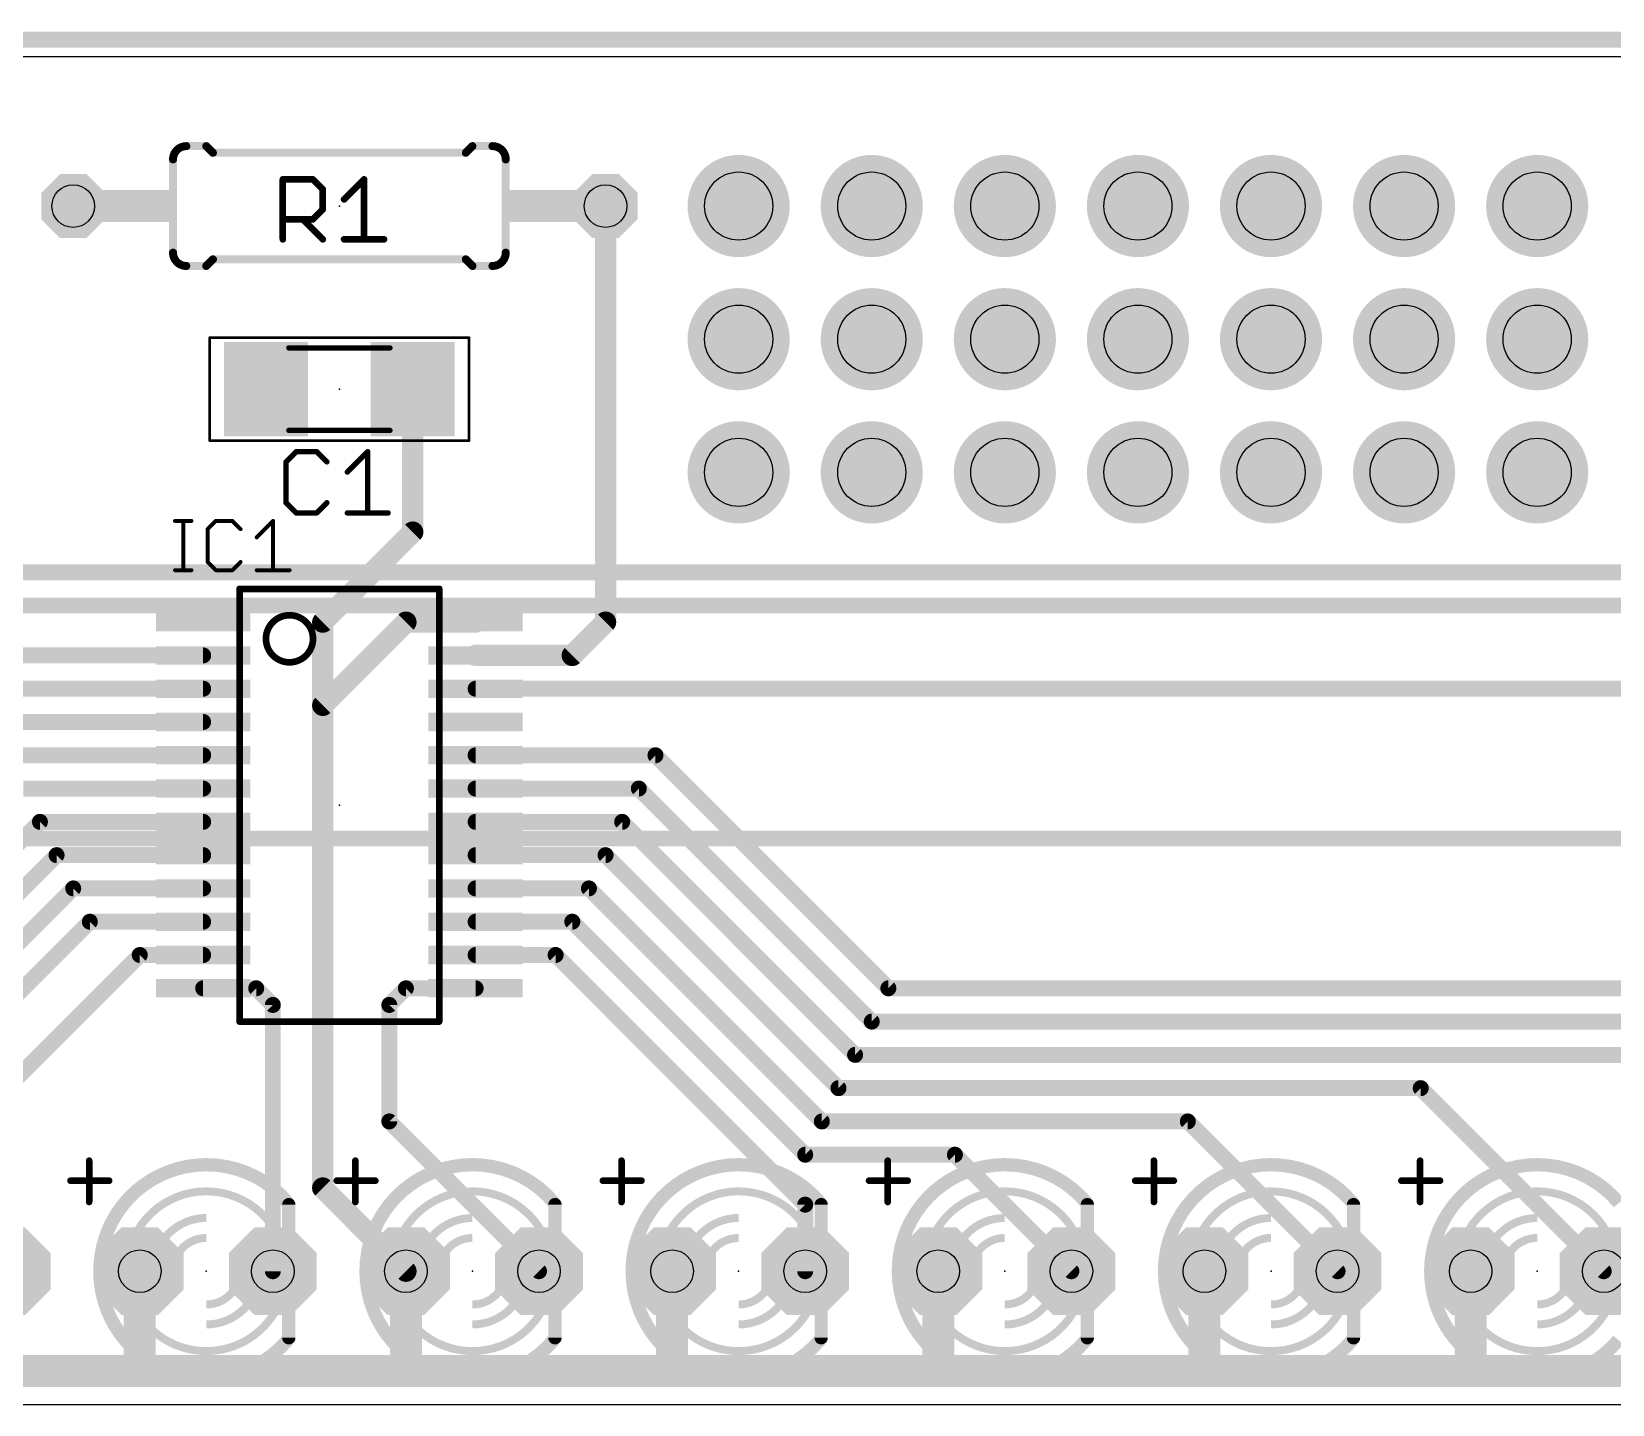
# Model space of a CAD drawing. Extents: x -0.5 to 82.1, y 0 to 26.2.
# Drawn here: x 34.77 to 64.94, y 0 to 26.19 of the extents above; entities that cross this region are included whole.
import ezdxf

# ---------------------------------------------------------------- set-up
doc = ezdxf.new("R2010")
doc.units = 0
for name, color, linetype in [('1', 22, 'CONTINUOUS'), ('16', 175, 'CONTINUOUS'), ('17', 82, 'CONTINUOUS'), ('18', 82, 'CONTINUOUS'), ('20', 7, 'CONTINUOUS'), ('21', 253, 'CONTINUOUS'), ('23', 7, 'CONTINUOUS'), ('25', 253, 'CONTINUOUS'), ('39', 22, 'CONTINUOUS'), ('44', 253, 'CONTINUOUS'), ('51', 253, 'CONTINUOUS')]:
    doc.layers.add(name, color=color, linetype=linetype)

# ---------------------------------------------------------------- blocks, each defined once
blk = doc.blocks.new('RECT')
blk.add_solid([(-0.5, -0.5), (0.5, -0.5), (-0.5, 0.5), (0.5, 0.5)])
blk = doc.blocks.new('OCTAGONP')
at = {"const_width": 0.5}
blk.add_lwpolyline([(-0.25, -0.1036), (-0.25, 0.1036), (-0.1036, 0.25), (0.1036, 0.25), (0.25, 0.1036), (0.25, -0.1036), (0.1036, -0.25), (-0.1036, -0.25), (-0.25, -0.1036), (-0.25, 0.1036)], dxfattribs=at)
blk = doc.blocks.new('ROUNDV')
at = {"const_width": 0.5}
blk.add_lwpolyline([(0, -0.25, 1), (0, 0.25, 1), (0, -0.25)], format="xyb", dxfattribs=at)

msp = doc.modelspace()

# ---------------------------------------------------------------- linework, layer by layer
at = {"layer": '1'}
for points, const_width in [([(-0.3175, 26.035), (81.915, 26.035)], 0.3048), ([(45.72, 14.9225), (45.72, 22.86)], 0.4064), ([(42.04, 19.3675), (42.04, 16.64)], 0.4064), ([(42.04, 16.64), (40.3225, 14.9225)], 0.4064), ([(41.91, 14.9225), (40.3225, 13.335)], 0.4064), ([(40.3225, 14.9225), (40.3225, 13.335)], 0.4064), ([(43.24, 14.9225), (41.91, 14.9225)], 0.4064), ([(45.085, 14.2875), (45.72, 14.9225)], 0.4064), ([(43.24, 14.2875), (45.085, 14.2875)], 0.4064), ([(38.04, 14.2875), (7.9375, 14.2875)], 0.3048), ([(7.62, 13.6525), (38.04, 13.6525)], 0.3048), ([(43.24, 13.6525), (72.39, 13.6525)], 0.3048), ([(40.3225, 13.335), (40.3225, 4.1275)], 0.4064), ([(4.445, 13.0175), (38.04, 13.0175)], 0.3048), ([(34.29, 12.3825), (38.04, 12.3825)], 0.3048), ([(43.24, 12.3825), (46.6725, 12.3825)], 0.3048), ([(46.6725, 12.3825), (51.1175, 7.9375)], 0.3048), ([(34.6075, 11.7475), (38.04, 11.7475)], 0.3048), ([(46.355, 11.7475), (43.24, 11.7475)], 0.3048), ([(50.8, 7.3025), (46.355, 11.7475)], 0.3048), ([(29.845, 6.0325), (34.925, 11.1125)], 0.3048), ([(34.925, 11.1125), (38.04, 11.1125)], 0.3048), ([(43.24, 11.1125), (46.0375, 11.1125)], 0.3048), ([(46.0375, 11.1125), (50.4825, 6.6675)], 0.3048), ([(81.915, 10.795), (-0.3175, 10.795)], 0.3048), ([(30.1625, 5.3975), (35.2425, 10.4775)], 0.3048), ([(35.2425, 10.4775), (38.04, 10.4775)], 0.3048), ([(43.24, 10.4775), (45.72, 10.4775)], 0.3048), ([(45.72, 10.4775), (50.165, 6.0325)], 0.3048), ([(30.48, 4.7625), (35.56, 9.8425)], 0.3048), ([(35.56, 9.8425), (38.04, 9.8425)], 0.3048), ([(43.24, 9.8425), (45.4025, 9.8425)], 0.3048), ([(45.4025, 9.8425), (49.8475, 5.3975)], 0.3048), ([(29.21, 2.54), (35.8775, 9.2075)], 0.3048), ([(35.8775, 9.2075), (38.04, 9.2075)], 0.3048), ([(45.085, 9.2075), (43.24, 9.2075)], 0.3048), ([(49.53, 4.7625), (45.085, 9.2075)], 0.3048), ([(34.29, 6.0325), (36.83, 8.5725)], 0.3048), ([(36.83, 8.5725), (38.04, 8.5725)], 0.3048), ([(43.24, 8.5725), (44.7675, 8.5725)], 0.3048), ([(44.7675, 8.5725), (49.53, 3.81)], 0.3048), ([(38.04, 7.9375), (39.0525, 7.9375)], 0.3048), ([(39.0525, 7.9375), (39.37, 7.62)], 0.3048), ([(41.5925, 7.62), (41.91, 7.9375)], 0.3048), ([(41.91, 7.9375), (43.24, 7.9375)], 0.3048), ([(51.1175, 7.9375), (66.3575, 7.9375)], 0.3048), ([(39.37, 7.62), (39.37, 2.54)], 0.3048), ([(41.5925, 5.3975), (41.5925, 7.62)], 0.3048), ([(66.04, 7.3025), (50.8, 7.3025)], 0.3048), ([(50.4825, 6.6675), (65.7225, 6.6675)], 0.3048), ([(50.165, 6.0325), (61.2775, 6.0325)], 0.3048), ([(61.2775, 6.0325), (64.77, 2.54)], 0.3048), ([(44.45, 2.54), (41.5925, 5.3975)], 0.3048), ([(49.8475, 5.3975), (56.8325, 5.3975)], 0.3048), ([(56.8325, 5.3975), (59.69, 2.54)], 0.3048), ([(52.3875, 4.7625), (49.53, 4.7625)], 0.3048), ([(54.61, 2.54), (52.3875, 4.7625)], 0.3048), ([(40.3225, 4.1275), (41.91, 2.54)], 0.4064), ([(49.53, 3.81), (49.53, 2.54)], 0.3048)]:
    msp.add_lwpolyline(points, dxfattribs=dict(at, const_width=const_width))
for points, const_width in [([(45.8216, 22.86, 1), (45.6184, 22.86)], 0.2032), ([(42.1416, 19.3675, 1), (41.9384, 19.3675)], 0.2032), ([(41.9384, 16.64, 1), (42.1416, 16.64)], 0.2032), ([(42.1118, 16.5682, 1), (41.9682, 16.7118)], 0.2032), ([(40.4241, 14.9225, 1), (40.2209, 14.9225)], 0.2032), ([(40.2507, 14.9943, 1), (40.3943, 14.8507)], 0.2032), ([(41.91, 15.0241, 1), (41.91, 14.8209)], 0.2032), ([(41.9818, 14.8507, 1), (41.8382, 14.9943)], 0.2032), ([(43.24, 14.8209, 1), (43.24, 15.0241)], 0.2032), ([(45.7918, 14.8507, 1), (45.6482, 14.9943)], 0.2032), ([(45.6184, 14.9225, 1), (45.8216, 14.9225)], 0.2032), ([(43.24, 14.3891, 1), (43.24, 14.1859)], 0.2032), ([(45.085, 14.1859, 1), (45.085, 14.3891)], 0.2032), ([(38.04, 14.2113, 1), (38.04, 14.3637)], 0.1524), ([(45.0132, 14.3593, 1), (45.1568, 14.2157)], 0.2032), ([(38.04, 13.5763, 1), (38.04, 13.7287)], 0.1524), ([(43.24, 13.7287, 1), (43.24, 13.5763)], 0.1524), ([(40.4241, 13.335, 1), (40.2209, 13.335)], 0.2032), ([(40.2209, 13.335, 1), (40.4241, 13.335)], 0.2032), ([(40.2507, 13.4068, 1), (40.3943, 13.2632)], 0.2032), ([(38.04, 12.9413, 1), (38.04, 13.0937)], 0.1524), ([(38.04, 12.3063, 1), (38.04, 12.4587)], 0.1524), ([(43.24, 12.4587, 1), (43.24, 12.3063)], 0.1524), ([(46.7264, 12.4364, 1), (46.6186, 12.3286)], 0.1524), ([(46.6725, 12.3063, 1), (46.6725, 12.4587)], 0.1524), ([(38.04, 11.6713, 1), (38.04, 11.8237)], 0.1524), ([(43.24, 11.8237, 1), (43.24, 11.6713)], 0.1524), ([(46.4089, 11.8014, 1), (46.3011, 11.6936)], 0.1524), ([(46.355, 11.6713, 1), (46.355, 11.8237)], 0.1524), ([(34.925, 11.1887, 1), (34.925, 11.0363)], 0.1524), ([(34.9789, 11.0586, 1), (34.8711, 11.1664)], 0.1524), ([(38.04, 11.0363, 1), (38.04, 11.1887)], 0.1524), ([(43.24, 11.1887, 1), (43.24, 11.0363)], 0.1524), ([(46.0914, 11.1664, 1), (45.9836, 11.0586)], 0.1524), ([(46.0375, 11.0363, 1), (46.0375, 11.1887)], 0.1524), ([(35.2425, 10.5537, 1), (35.2425, 10.4013)], 0.1524), ([(35.2964, 10.4236, 1), (35.1886, 10.5314)], 0.1524), ([(38.04, 10.4013, 1), (38.04, 10.5537)], 0.1524), ([(43.24, 10.5537, 1), (43.24, 10.4013)], 0.1524), ([(45.7739, 10.5314, 1), (45.6661, 10.4236)], 0.1524), ([(45.72, 10.4013, 1), (45.72, 10.5537)], 0.1524), ([(35.56, 9.9187, 1), (35.56, 9.7663)], 0.1524), ([(35.6139, 9.7886, 1), (35.5061, 9.8964)], 0.1524), ([(38.04, 9.7663, 1), (38.04, 9.9187)], 0.1524), ([(43.24, 9.9187, 1), (43.24, 9.7663)], 0.1524), ([(45.4564, 9.8964, 1), (45.3486, 9.7886)], 0.1524), ([(45.4025, 9.7663, 1), (45.4025, 9.9187)], 0.1524), ([(35.8775, 9.2837, 1), (35.8775, 9.1313)], 0.1524), ([(35.9314, 9.1536, 1), (35.8236, 9.2614)], 0.1524), ([(38.04, 9.1313, 1), (38.04, 9.2837)], 0.1524), ([(43.24, 9.2837, 1), (43.24, 9.1313)], 0.1524), ([(45.1389, 9.2614, 1), (45.0311, 9.1536)], 0.1524), ([(45.085, 9.1313, 1), (45.085, 9.2837)], 0.1524), ([(36.83, 8.6487, 1), (36.83, 8.4963)], 0.1524), ([(36.8839, 8.5186, 1), (36.7761, 8.6264)], 0.1524), ([(38.04, 8.4963, 1), (38.04, 8.6487)], 0.1524), ([(43.24, 8.6487, 1), (43.24, 8.4963)], 0.1524), ([(44.8214, 8.6264, 1), (44.7136, 8.5186)], 0.1524), ([(44.7675, 8.4963, 1), (44.7675, 8.6487)], 0.1524), ([(38.04, 8.0137, 1), (38.04, 7.8613)], 0.1524), ([(39.1064, 7.9914, 1), (38.9986, 7.8836)], 0.1524), ([(39.0525, 7.8613, 1), (39.0525, 8.0137)], 0.1524), ([(41.91, 8.0137, 1), (41.91, 7.8613)], 0.1524), ([(41.9639, 7.8836, 1), (41.8561, 7.9914)], 0.1524), ([(43.24, 7.8613, 1), (43.24, 8.0137)], 0.1524), ([(51.1175, 8.0137, 1), (51.1175, 7.8613)], 0.1524), ([(51.0636, 7.8836, 1), (51.1714, 7.9914)], 0.1524), ([(39.4462, 7.62, 1), (39.2938, 7.62)], 0.1524), ([(39.3161, 7.5661, 1), (39.4239, 7.6739)], 0.1524), ([(41.6687, 7.62, 1), (41.5163, 7.62)], 0.1524), ([(41.5386, 7.6739, 1), (41.6464, 7.5661)], 0.1524), ([(50.8, 7.3787, 1), (50.8, 7.2263)], 0.1524), ([(50.7461, 7.2486, 1), (50.8539, 7.3564)], 0.1524), ([(50.4825, 6.7437, 1), (50.4825, 6.5913)], 0.1524), ([(50.4286, 6.6136, 1), (50.5364, 6.7214)], 0.1524), ([(50.165, 6.1087, 1), (50.165, 5.9563)], 0.1524), ([(50.1111, 5.9786, 1), (50.2189, 6.0864)], 0.1524), ([(61.3314, 6.0864, 1), (61.2236, 5.9786)], 0.1524), ([(61.2775, 5.9563, 1), (61.2775, 6.1087)], 0.1524), ([(41.6464, 5.4514, 1), (41.5386, 5.3436)], 0.1524), ([(41.5163, 5.3975, 1), (41.6687, 5.3975)], 0.1524), ([(49.8475, 5.4737, 1), (49.8475, 5.3213)], 0.1524), ([(49.7936, 5.3436, 1), (49.9014, 5.4514)], 0.1524), ([(56.8864, 5.4514, 1), (56.7786, 5.3436)], 0.1524), ([(56.8325, 5.3213, 1), (56.8325, 5.4737)], 0.1524), ([(49.53, 4.8387, 1), (49.53, 4.6863)], 0.1524), ([(49.4761, 4.7086, 1), (49.5839, 4.8164)], 0.1524), ([(52.4414, 4.8164, 1), (52.3336, 4.7086)], 0.1524), ([(52.3875, 4.6863, 1), (52.3875, 4.8387)], 0.1524), ([(40.2209, 4.1275, 1), (40.4241, 4.1275)], 0.2032), ([(40.3943, 4.1993, 1), (40.2507, 4.0557)], 0.2032), ([(49.6062, 3.81, 1), (49.4538, 3.81)], 0.1524), ([(49.4761, 3.7561, 1), (49.5839, 3.8639)], 0.1524), ([(39.2938, 2.54, 1), (39.4462, 2.54)], 0.1524), ([(41.8382, 2.4682, 1), (41.9818, 2.6118)], 0.2032), ([(44.3961, 2.4861, 1), (44.5039, 2.5939)], 0.1524), ([(49.4538, 2.54, 1), (49.6062, 2.54)], 0.1524), ([(54.5561, 2.4861, 1), (54.6639, 2.5939)], 0.1524), ([(59.6361, 2.4861, 1), (59.7439, 2.5939)], 0.1524), ([(64.7161, 2.4861, 1), (64.8239, 2.5939)], 0.1524)]:
    msp.add_lwpolyline(points, format="xyb", dxfattribs=dict(at, const_width=const_width))
at = {"layer": '16'}
for points, const_width in [([(78.74, 15.875), (2.54, 15.875)], 0.3048), ([(76.835, 15.24), (4.445, 15.24)], 0.3048), ([(36.83, 2.54), (36.83, 0.635)], 0.6096), ([(41.91, 2.54), (41.91, 0.635)], 0.6096), ([(46.99, 2.54), (46.99, 0.635)], 0.6096), ([(52.07, 2.54), (52.07, 0.635)], 0.6096), ([(57.15, 2.54), (57.15, 0.635)], 0.6096), ([(62.23, 2.54), (62.23, 0.635)], 0.6096), ([(31.75, 0.635), (36.83, 0.635)], 0.6096), ([(36.83, 0.635), (41.91, 0.635)], 0.6096), ([(41.91, 0.635), (46.99, 0.635)], 0.6096), ([(46.99, 0.635), (52.07, 0.635)], 0.6096), ([(52.07, 0.635), (57.15, 0.635)], 0.6096), ([(57.15, 0.635), (62.23, 0.635)], 0.6096), ([(62.23, 0.635), (67.31, 0.635)], 0.6096)]:
    msp.add_lwpolyline(points, dxfattribs=dict(at, const_width=const_width))
at = {"layer": '16', "const_width": 0.3048}
for points in [[(36.9824, 2.54, 1), (36.6776, 2.54)], [(42.0624, 2.54, 1), (41.7576, 2.54)], [(47.1424, 2.54, 1), (46.8376, 2.54)], [(52.2224, 2.54, 1), (51.9176, 2.54)], [(57.3024, 2.54, 1), (56.9976, 2.54)], [(62.3824, 2.54, 1), (62.0776, 2.54)], [(36.83, 0.7874, 1), (36.83, 0.4826)], [(36.83, 0.4826, 1), (36.83, 0.7874)], [(41.91, 0.7874, 1), (41.91, 0.4826)], [(41.91, 0.4826, 1), (41.91, 0.7874)], [(46.99, 0.7874, 1), (46.99, 0.4826)], [(46.99, 0.4826, 1), (46.99, 0.7874)], [(52.07, 0.7874, 1), (52.07, 0.4826)], [(52.07, 0.4826, 1), (52.07, 0.7874)], [(57.15, 0.7874, 1), (57.15, 0.4826)], [(57.15, 0.4826, 1), (57.15, 0.7874)], [(62.23, 0.7874, 1), (62.23, 0.4826)], [(62.23, 0.4826, 1), (62.23, 0.7874)], [(36.6776, 0.635, 1), (36.9824, 0.635)], [(41.7576, 0.635, 1), (42.0624, 0.635)], [(46.8376, 0.635, 1), (47.1424, 0.635)], [(51.9176, 0.635, 1), (52.2224, 0.635)], [(56.9976, 0.635, 1), (57.3024, 0.635)], [(62.0776, 0.635, 1), (62.3824, 0.635)]]:
    msp.add_lwpolyline(points, format="xyb", dxfattribs=at)
at = {"layer": '20'}
for p, q in [((81.26, 25.705), (0, 25.705)), ((0, 0), (81.26, 0))]:
    msp.add_line(p, q, dxfattribs=at)
at = {"layer": '21'}
for points, const_width in [([(37.719, 24.003, 0.4142), (37.465, 23.749)], 0.1524), ([(37.719, 24.0411, 1), (37.719, 23.9649)], 0.0762), ([(37.719, 23.9649, 1), (37.719, 24.0411)], 0.0762), ([(38.1269, 24.0299, 1), (38.0731, 23.9761)], 0.0762), ([(38.1, 23.9649, 1), (38.1, 24.0411)], 0.0762), ([(38.227, 23.9141, 1), (38.227, 23.8379)], 0.0762), ([(38.2001, 23.8491, 1), (38.2539, 23.9029)], 0.0762), ([(43.0261, 23.9029, 1), (43.0799, 23.8491)], 0.0762), ([(43.053, 23.8379, 1), (43.053, 23.9141)], 0.0762), ([(43.18, 24.0411, 1), (43.18, 23.9649)], 0.0762), ([(43.2069, 23.9761, 1), (43.1531, 24.0299)], 0.0762), ([(43.815, 23.749, 0.4142), (43.561, 24.003)], 0.1524), ([(43.561, 24.0411, 1), (43.561, 23.9649)], 0.0762), ([(43.561, 23.9649, 1), (43.561, 24.0411)], 0.0762), ([(37.5031, 23.749, 1), (37.4269, 23.749)], 0.0762), ([(37.4269, 23.749, 1), (37.5031, 23.749)], 0.0762), ([(43.8531, 23.749, 1), (43.7769, 23.749)], 0.0762), ([(43.7769, 23.749, 1), (43.8531, 23.749)], 0.0762), ([(37.465, 21.971, 0.4142), (37.719, 21.717)], 0.1524), ([(37.5031, 21.971, 1), (37.4269, 21.971)], 0.0762), ([(43.561, 21.717, 0.4142), (43.815, 21.971)], 0.1524), ([(43.8531, 21.971, 1), (43.7769, 21.971)], 0.0762), ([(37.4269, 21.971, 1), (37.5031, 21.971)], 0.0762), ([(37.719, 21.7551, 1), (37.719, 21.6789)], 0.0762), ([(37.719, 21.6789, 1), (37.719, 21.7551)], 0.0762), ([(38.0731, 21.7439, 1), (38.1269, 21.6901)], 0.0762), ([(38.1, 21.6789, 1), (38.1, 21.7551)], 0.0762), ([(38.227, 21.8821, 1), (38.227, 21.8059)], 0.0762), ([(38.2539, 21.8171, 1), (38.2001, 21.8709)], 0.0762), ([(43.0799, 21.8709, 1), (43.0261, 21.8171)], 0.0762), ([(43.053, 21.8059, 1), (43.053, 21.8821)], 0.0762), ([(43.18, 21.7551, 1), (43.18, 21.6789)], 0.0762), ([(43.1531, 21.6901, 1), (43.2069, 21.7439)], 0.0762), ([(43.561, 21.7551, 1), (43.561, 21.6789)], 0.0762), ([(43.561, 21.6789, 1), (43.561, 21.7551)], 0.0762), ([(43.7769, 21.971, 1), (43.8531, 21.971)], 0.0762), ([(38.7668, 15.5575, 1), (38.7032, 15.5575)], 0.0635), ([(38.735, 15.5893, 1), (38.735, 15.5258)], 0.0635), ([(42.5768, 15.5575, 1), (42.5132, 15.5575)], 0.0635), ([(42.545, 15.5258, 1), (42.545, 15.5893)], 0.0635), ([(39.6875, 14.156, 1), (39.6875, 15.054, 1), (39.6875, 14.156)], 0.127), ([(38.7032, 7.3025, 1), (38.7668, 7.3025)], 0.0635), ([(38.735, 7.3342, 1), (38.735, 7.2708)], 0.0635), ([(39.0525, 7.3342, 1), (39.0525, 7.2708)], 0.0635), ([(42.2275, 7.2708, 1), (42.2275, 7.3342)], 0.0635), ([(42.5132, 7.3025, 1), (42.5768, 7.3025)], 0.0635), ([(42.545, 7.2708, 1), (42.545, 7.3342)], 0.0635), ([(35.8966, 4.6482, 1), (35.8331, 4.6482)], 0.0635), ([(38.1, 4.572, 0.277), (36.3071, 3.4962)], 0.254), ([(39.661, 3.8409, 0.2226), (38.1, 4.572)], 0.254), ([(40.9766, 4.6482, 1), (40.913, 4.6482)], 0.0635), ([(43.18, 4.572, 0.277), (41.3871, 3.4962)], 0.254), ([(44.741, 3.8409, 0.2226), (43.18, 4.572)], 0.254), ([(46.0566, 4.6482, 1), (45.993, 4.6482)], 0.0635), ([(48.26, 4.572, 0.277), (46.4671, 3.4962)], 0.254), ([(49.821, 3.8409, 0.2226), (48.26, 4.572)], 0.254), ([(51.1366, 4.6482, 1), (51.0731, 4.6482)], 0.0635), ([(53.34, 4.572, 0.277), (51.5471, 3.4962)], 0.254), ([(54.901, 3.8409, 0.2226), (53.34, 4.572)], 0.254), ([(56.2166, 4.6482, 1), (56.1531, 4.6482)], 0.0635), ([(58.42, 4.572, 0.277), (56.6271, 3.4962)], 0.254), ([(59.981, 3.8409, 0.2226), (58.42, 4.572)], 0.254), ([(61.2966, 4.6482, 1), (61.233, 4.6482)], 0.0635), ([(63.5, 4.572, 0.277), (61.7071, 3.4962)], 0.254), ([(65.061, 3.8409, 0.2226), (63.5, 4.572)], 0.254), ([(35.5092, 4.2989, 1), (35.5092, 4.2355)], 0.0635), ([(36.2458, 4.2355, 1), (36.2458, 4.2989)], 0.0635), ([(40.5892, 4.2989, 1), (40.5892, 4.2355)], 0.0635), ([(41.3258, 4.2355, 1), (41.3258, 4.2989)], 0.0635), ([(45.6692, 4.2989, 1), (45.6692, 4.2355)], 0.0635), ([(46.4058, 4.2355, 1), (46.4058, 4.2989)], 0.0635), ([(50.7492, 4.2989, 1), (50.7492, 4.2355)], 0.0635), ([(51.4858, 4.2355, 1), (51.4858, 4.2989)], 0.0635), ([(55.8292, 4.2989, 1), (55.8292, 4.2355)], 0.0635), ([(56.5658, 4.2355, 1), (56.5658, 4.2989)], 0.0635), ([(60.9092, 4.2989, 1), (60.9092, 4.2355)], 0.0635), ([(61.6458, 4.2355, 1), (61.6458, 4.2989)], 0.0635), ([(38.1, 4.064, 0.2361), (36.8808, 3.4544)], 0.1524), ([(39.3401, 3.4258, 0.2422), (38.1, 4.064)], 0.1524), ([(43.18, 4.064, 0.2361), (41.9608, 3.4544)], 0.1524), ([(44.4201, 3.4258, 0.2422), (43.18, 4.064)], 0.1524), ([(48.26, 4.064, 0.2361), (47.0408, 3.4544)], 0.1524), ([(49.5001, 3.4258, 0.2422), (48.26, 4.064)], 0.1524), ([(53.34, 4.064, 0.2361), (52.1208, 3.4544)], 0.1524), ([(54.5801, 3.4258, 0.2422), (53.34, 4.064)], 0.1524), ([(58.42, 4.064, 0.2361), (57.2008, 3.4544)], 0.1524), ([(59.6601, 3.4258, 0.2422), (58.42, 4.064)], 0.1524), ([(63.5, 4.064, 0.2361), (62.2808, 3.4544)], 0.1524), ([(64.7401, 3.4258, 0.2422), (63.5, 4.064)], 0.1524), ([(35.8331, 3.8608, 1), (35.8966, 3.8608)], 0.0635), ([(40.913, 3.8608, 1), (40.9766, 3.8608)], 0.0635), ([(45.993, 3.8608, 1), (46.0566, 3.8608)], 0.0635), ([(51.0731, 3.8608, 1), (51.1366, 3.8608)], 0.0635), ([(56.1531, 3.8608, 1), (56.2166, 3.8608)], 0.0635), ([(61.233, 3.8608, 1), (61.2966, 3.8608)], 0.0635), ([(36.3357, 1.5318, 0.2691), (38.1, 0.508)], 0.254), ([(36.897, 1.6044, 0.2315), (38.1, 1.016)], 0.1524), ([(38.1, 1.016, 0.2315), (39.303, 1.6044)], 0.1524), ([(41.4157, 1.5318, 0.2691), (43.18, 0.508)], 0.254), ([(41.977, 1.6044, 0.2315), (43.18, 1.016)], 0.1524), ([(43.18, 1.016, 0.2315), (44.383, 1.6044)], 0.1524), ([(46.4957, 1.5318, 0.2691), (48.26, 0.508)], 0.254), ([(47.057, 1.6044, 0.2315), (48.26, 1.016)], 0.1524), ([(48.26, 1.016, 0.2315), (49.463, 1.6044)], 0.1524), ([(51.5757, 1.5318, 0.2691), (53.34, 0.508)], 0.254), ([(52.137, 1.6044, 0.2315), (53.34, 1.016)], 0.1524), ([(53.34, 1.016, 0.2315), (54.543, 1.6044)], 0.1524), ([(56.6557, 1.5318, 0.2691), (58.42, 0.508)], 0.254), ([(57.217, 1.6044, 0.2315), (58.42, 1.016)], 0.1524), ([(58.42, 1.016, 0.2315), (59.623, 1.6044)], 0.1524), ([(61.7357, 1.5318, 0.2691), (63.5, 0.508)], 0.254), ([(62.297, 1.6044, 0.2315), (63.5, 1.016)], 0.1524), ([(63.5, 1.016, 0.2315), (64.703, 1.6044)], 0.1524), ([(38.1, 0.508, 0.2206), (39.6512, 1.2274)], 0.254), ([(43.18, 0.508, 0.2206), (44.7312, 1.2274)], 0.254), ([(48.26, 0.508, 0.2206), (49.8112, 1.2274)], 0.254), ([(53.34, 0.508, 0.2206), (54.8912, 1.2274)], 0.254), ([(58.42, 0.508, 0.2206), (59.9712, 1.2274)], 0.254), ([(63.5, 0.508, 0.2206), (65.0512, 1.2274)], 0.254)]:
    msp.add_lwpolyline(points, format="xyb", dxfattribs=dict(at, const_width=const_width))
for points, const_width in [([(37.719, 24.003), (38.1, 24.003)], 0.1524), ([(38.227, 23.876), (38.1, 24.003)], 0.1524), ([(43.053, 23.876), (38.227, 23.876)], 0.1524), ([(43.053, 23.876), (43.18, 24.003)], 0.1524), ([(43.561, 24.003), (43.18, 24.003)], 0.1524), ([(37.465, 21.971), (37.465, 23.749)], 0.1524), ([(43.815, 21.971), (43.815, 23.749)], 0.1524), ([(37.719, 21.717), (38.1, 21.717)], 0.1524), ([(38.227, 21.844), (38.1, 21.717)], 0.1524), ([(43.053, 21.844), (38.227, 21.844)], 0.1524), ([(43.053, 21.844), (43.18, 21.717)], 0.1524), ([(43.561, 21.717), (43.18, 21.717)], 0.1524), ([(38.735, 7.3025), (38.735, 15.5575)], 0.127), ([(38.735, 15.5575), (42.545, 15.5575)], 0.127), ([(42.545, 15.5575), (42.545, 7.3025)], 0.127), ([(42.545, 7.3025), (38.735, 7.3025)], 0.127), ([(42.2275, 7.3025), (39.0525, 7.3025)], 0.127), ([(35.8648, 3.8608), (35.8648, 4.6482)], 0.127), ([(40.9448, 3.8608), (40.9448, 4.6482)], 0.127), ([(46.0248, 3.8608), (46.0248, 4.6482)], 0.127), ([(51.1048, 3.8608), (51.1048, 4.6482)], 0.127), ([(56.1848, 3.8608), (56.1848, 4.6482)], 0.127), ([(61.2648, 3.8608), (61.2648, 4.6482)], 0.127), ([(35.5092, 4.2672), (36.2458, 4.2672)], 0.127), ([(40.5892, 4.2672), (41.3258, 4.2672)], 0.127), ([(45.6692, 4.2672), (46.4058, 4.2672)], 0.127), ([(50.7492, 4.2672), (51.4858, 4.2672)], 0.127), ([(55.8292, 4.2672), (56.5658, 4.2672)], 0.127), ([(60.9092, 4.2672), (61.6458, 4.2672)], 0.127)]:
    msp.add_lwpolyline(points, dxfattribs=dict(at, const_width=const_width))
at = {"layer": '23'}
for p in [(40.64, 22.86), (40.64, 19.3675), (40.64, 11.43), (38.1, 2.54), (43.18, 2.54), (48.26, 2.54), (53.34, 2.54), (58.42, 2.54), (63.5, 2.54)]:
    msp.add_point(p, dxfattribs=at)
at = {"layer": '25'}
for points, const_width in [([(39.5605, 22.225), (39.5605, 23.369)], 0.127), ([(39.5605, 23.369), (40.1325, 23.369)], 0.127), ([(40.1325, 23.369), (40.3232, 23.1783)], 0.127), ([(40.3232, 23.1783), (40.3232, 22.797)], 0.127), ([(40.7299, 22.9877), (41.1112, 23.369)], 0.127), ([(41.1112, 23.369), (41.1112, 22.225)], 0.127), ([(40.1325, 22.6063), (39.5605, 22.6063)], 0.127), ([(39.9418, 22.6063), (40.3232, 22.225)], 0.127), ([(40.3232, 22.797), (40.1325, 22.6063)], 0.127), ([(40.7299, 22.225), (41.4925, 22.225)], 0.127), ([(39.8169, 18.1747), (39.622, 17.9798)], 0.1016), ([(40.2067, 18.1747), (39.8169, 18.1747)], 0.1016), ([(40.4016, 17.9798), (40.2067, 18.1747)], 0.1016), ([(40.7914, 17.7849), (41.1812, 18.1747)], 0.1016), ([(41.1812, 18.1747), (41.1812, 17.0053)], 0.1016), ([(39.622, 17.9798), (39.622, 17.2002)], 0.1016), ([(39.622, 17.2002), (39.8169, 17.0053)], 0.1016), ([(40.2067, 17.0053), (40.4016, 17.2002)], 0.1016), ([(39.8169, 17.0053), (40.2067, 17.0053)], 0.1016), ([(40.7914, 17.0053), (41.571, 17.0053)], 0.1016), ([(37.5031, 16.8537), (37.8166, 16.8537)], 0.0762), ([(37.6599, 15.9131), (37.6599, 16.8537)], 0.0762), ([(38.2835, 16.8537), (38.1268, 16.6969)], 0.0762), ([(38.1268, 16.6969), (38.1268, 16.0699)], 0.0762), ([(38.5971, 16.8537), (38.2835, 16.8537)], 0.0762), ([(38.7538, 16.6969), (38.5971, 16.8537)], 0.0762), ([(39.0623, 16.5402), (39.3758, 16.8537)], 0.0762), ([(39.3758, 16.8537), (39.3758, 15.9131)], 0.0762), ([(38.1268, 16.0699), (38.2835, 15.9131)], 0.0762), ([(38.5971, 15.9131), (38.7538, 16.0699)], 0.0762), ([(37.5031, 15.9131), (37.8166, 15.9131)], 0.0762), ([(38.2835, 15.9131), (38.5971, 15.9131)], 0.0762), ([(39.0623, 15.9131), (39.6894, 15.9131)], 0.0762)]:
    msp.add_lwpolyline(points, dxfattribs=dict(at, const_width=const_width))
for points, const_width in [([(39.5923, 23.369, 1), (39.5288, 23.369)], 0.0635), ([(39.5605, 23.4007, 1), (39.5605, 23.3372)], 0.0635), ([(40.1549, 23.3914, 1), (40.11, 23.3465)], 0.0635), ([(40.1325, 23.3372, 1), (40.1325, 23.4007)], 0.0635), ([(40.3549, 23.1783, 1), (40.2914, 23.1783)], 0.0635), ([(40.3007, 23.1559, 1), (40.3456, 23.2008)], 0.0635), ([(41.143, 23.369, 1), (41.0795, 23.369)], 0.0635), ([(41.1337, 23.3465, 1), (41.0888, 23.3914)], 0.0635), ([(40.7074, 23.0101, 1), (40.7523, 22.9652)], 0.0635), ([(39.5605, 22.6381, 1), (39.5605, 22.5746)], 0.0635), ([(39.9643, 22.6288, 1), (39.9194, 22.5839)], 0.0635), ([(40.11, 22.6288, 1), (40.1549, 22.5839)], 0.0635), ([(40.1325, 22.5746, 1), (40.1325, 22.6381)], 0.0635), ([(40.2914, 22.797, 1), (40.3549, 22.797)], 0.0635), ([(40.3456, 22.7745, 1), (40.3007, 22.8194)], 0.0635), ([(39.5288, 22.225, 1), (39.5923, 22.225)], 0.0635), ([(40.3007, 22.2025, 1), (40.3456, 22.2475)], 0.0635), ([(40.7299, 22.2568, 1), (40.7299, 22.1933)], 0.0635), ([(41.0795, 22.225, 1), (41.143, 22.225)], 0.0635), ([(41.4925, 22.1933, 1), (41.4925, 22.2568)], 0.0635), ([(39.8169, 18.2001, 1), (39.8169, 18.1493)], 0.0508), ([(39.8349, 18.1567, 1), (39.7989, 18.1927)], 0.0508), ([(40.2247, 18.1927, 1), (40.1887, 18.1567)], 0.0508), ([(40.2067, 18.1493, 1), (40.2067, 18.2001)], 0.0508), ([(41.2066, 18.1747, 1), (41.1558, 18.1747)], 0.0508), ([(41.1992, 18.1567, 1), (41.1632, 18.1927)], 0.0508), ([(39.604, 17.9978, 1), (39.64, 17.9618)], 0.0508), ([(39.6474, 17.9798, 1), (39.5966, 17.9798)], 0.0508), ([(40.3836, 17.9618, 1), (40.4196, 17.9978)], 0.0508), ([(40.7734, 17.8029, 1), (40.8094, 17.7669)], 0.0508), ([(39.64, 17.2182, 1), (39.604, 17.1822)], 0.0508), ([(39.5966, 17.2002, 1), (39.6474, 17.2002)], 0.0508), ([(40.4196, 17.1822, 1), (40.3836, 17.2182)], 0.0508), ([(39.8169, 17.0307, 1), (39.8169, 16.9799)], 0.0508), ([(39.7989, 16.9873, 1), (39.8349, 17.0233)], 0.0508), ([(40.1887, 17.0233, 1), (40.2247, 16.9873)], 0.0508), ([(40.2067, 16.9799, 1), (40.2067, 17.0307)], 0.0508), ([(40.7914, 17.0307, 1), (40.7914, 16.9799)], 0.0508), ([(41.1558, 17.0053, 1), (41.2066, 17.0053)], 0.0508), ([(41.571, 16.9799, 1), (41.571, 17.0307)], 0.0508), ([(37.5031, 16.8728, 1), (37.5031, 16.8347)], 0.0381), ([(37.6789, 16.8537, 1), (37.6408, 16.8537)], 0.0381), ([(37.8166, 16.8347, 1), (37.8166, 16.8728)], 0.0381), ([(38.1458, 16.6969, 1), (38.1077, 16.6969)], 0.0381), ([(38.1133, 16.7104, 1), (38.1402, 16.6835)], 0.0381), ([(38.2835, 16.8728, 1), (38.2835, 16.8347)], 0.0381), ([(38.297, 16.8402, 1), (38.2701, 16.8672)], 0.0381), ([(38.6105, 16.8672, 1), (38.5836, 16.8402)], 0.0381), ([(38.5971, 16.8347, 1), (38.5971, 16.8728)], 0.0381), ([(38.7404, 16.6835, 1), (38.7673, 16.7104)], 0.0381), ([(39.3949, 16.8537, 1), (39.3568, 16.8537)], 0.0381), ([(39.3893, 16.8402, 1), (39.3624, 16.8672)], 0.0381), ([(39.0488, 16.5536, 1), (39.0758, 16.5267)], 0.0381), ([(38.1402, 16.0833, 1), (38.1133, 16.0564)], 0.0381), ([(38.1077, 16.0699, 1), (38.1458, 16.0699)], 0.0381), ([(38.7673, 16.0564, 1), (38.7404, 16.0833)], 0.0381), ([(37.5031, 15.9322, 1), (37.5031, 15.8941)], 0.0381), ([(37.6408, 15.9131, 1), (37.6789, 15.9131)], 0.0381), ([(37.8166, 15.8941, 1), (37.8166, 15.9322)], 0.0381), ([(38.2835, 15.9322, 1), (38.2835, 15.8941)], 0.0381), ([(38.2701, 15.8996, 1), (38.297, 15.9266)], 0.0381), ([(38.5836, 15.9266, 1), (38.6105, 15.8996)], 0.0381), ([(38.5971, 15.8941, 1), (38.5971, 15.9322)], 0.0381), ([(39.0623, 15.9322, 1), (39.0623, 15.8941)], 0.0381), ([(39.3568, 15.9131, 1), (39.3949, 15.9131)], 0.0381), ([(39.6894, 15.8941, 1), (39.6894, 15.9322)], 0.0381)]:
    msp.add_lwpolyline(points, format="xyb", dxfattribs=dict(at, const_width=const_width))
at = {"layer": '39', "const_width": 0.0508}
for points in [[(38.167, 20.3505), (43.113, 20.3505)], [(38.167, 18.3845), (38.167, 20.3505)], [(43.113, 20.3505), (43.113, 18.3845)], [(43.113, 18.3845), (38.167, 18.3845)]]:
    msp.add_lwpolyline(points, dxfattribs=at)
at = {"layer": '39', "const_width": 0.0254}
for points in [[(38.167, 20.3632, 1), (38.167, 20.3378)], [(38.1797, 20.3505, 1), (38.1543, 20.3505)], [(43.1257, 20.3505, 1), (43.1003, 20.3505)], [(43.113, 20.3378, 1), (43.113, 20.3632)], [(38.167, 18.3972, 1), (38.167, 18.3718)], [(43.113, 18.3718, 1), (43.113, 18.3972)], [(38.1543, 18.3845, 1), (38.1797, 18.3845)], [(43.1003, 18.3845, 1), (43.1257, 18.3845)]]:
    msp.add_lwpolyline(points, format="xyb", dxfattribs=at)
at = {"layer": '44'}
for centre, radius in [((35.56, 22.86), 0.4064), ((45.72, 22.86), 0.4064), ((48.26, 22.86), 0.65), ((50.8, 22.86), 0.65), ((53.34, 22.86), 0.65), ((55.88, 22.86), 0.65), ((58.42, 22.86), 0.65), ((60.96, 22.86), 0.65), ((63.5, 22.86), 0.65), ((48.26, 20.32), 0.65), ((50.8, 20.32), 0.65), ((53.34, 20.32), 0.65), ((55.88, 20.32), 0.65), ((58.42, 20.32), 0.65), ((60.96, 20.32), 0.65), ((63.5, 20.32), 0.65), ((48.26, 17.78), 0.65), ((50.8, 17.78), 0.65), ((53.34, 17.78), 0.65), ((55.88, 17.78), 0.65), ((58.42, 17.78), 0.65), ((60.96, 17.78), 0.65), ((63.5, 17.78), 0.65), ((36.83, 2.54), 0.4064), ((39.37, 2.54), 0.4064), ((41.91, 2.54), 0.4064), ((44.45, 2.54), 0.4064), ((46.99, 2.54), 0.4064), ((49.53, 2.54), 0.4064), ((52.07, 2.54), 0.4064), ((54.61, 2.54), 0.4064), ((57.15, 2.54), 0.4064), ((59.69, 2.54), 0.4064), ((62.23, 2.54), 0.4064), ((64.77, 2.54), 0.4064)]:
    msp.add_circle(centre, radius, dxfattribs=at)
at = {"layer": '51'}
for points, const_width in [([(35.56, 22.86), (36.576, 22.86)], 0.6096), ([(45.72, 22.86), (44.704, 22.86)], 0.6096), ([(41.605, 20.1545), (39.675, 20.1545)], 0.1016), ([(41.605, 18.5805), (39.675, 18.5805)], 0.1016), ([(39.6748, 1.27), (39.6748, 3.81)], 0.254), ([(44.7548, 1.27), (44.7548, 3.81)], 0.254), ([(49.8348, 1.27), (49.8348, 3.81)], 0.254), ([(54.9148, 1.27), (54.9148, 3.81)], 0.254), ([(59.9948, 1.27), (59.9948, 3.81)], 0.254)]:
    msp.add_lwpolyline(points, dxfattribs=dict(at, const_width=const_width))
for points, const_width in [([(35.56, 23.0124, 1), (35.56, 22.7076)], 0.3048), ([(36.576, 22.7076, 1), (36.576, 23.0124)], 0.3048), ([(44.704, 23.0124, 1), (44.704, 22.7076)], 0.3048), ([(45.72, 22.7076, 1), (45.72, 23.0124)], 0.3048), ([(39.675, 20.1799, 1), (39.675, 20.1291)], 0.0508), ([(41.605, 20.1291, 1), (41.605, 20.1799)], 0.0508), ([(39.675, 18.6059, 1), (39.675, 18.5551)], 0.0508), ([(41.605, 18.5551, 1), (41.605, 18.6059)], 0.0508), ([(39.7383, 3.81, 1), (39.6113, 3.81)], 0.127), ([(44.8183, 3.81, 1), (44.6913, 3.81)], 0.127), ([(49.8983, 3.81, 1), (49.7713, 3.81)], 0.127), ([(54.9783, 3.81, 1), (54.8513, 3.81)], 0.127), ([(60.0583, 3.81, 1), (59.9313, 3.81)], 0.127), ([(36.3109, 3.5034, 0.1241), (36.068, 2.54)], 0.254), ([(38.1, 3.556, 0.4142), (37.084, 2.54)], 0.1524), ([(41.3909, 3.5034, 0.1241), (41.148, 2.54)], 0.254), ([(43.18, 3.556, 0.4142), (42.164, 2.54)], 0.1524), ([(46.4709, 3.5034, 0.1241), (46.228, 2.54)], 0.254), ([(48.26, 3.556, 0.4142), (47.244, 2.54)], 0.1524), ([(51.5509, 3.5034, 0.1241), (51.308, 2.54)], 0.254), ([(53.34, 3.556, 0.4142), (52.324, 2.54)], 0.1524), ([(56.6309, 3.5034, 0.1241), (56.388, 2.54)], 0.254), ([(58.42, 3.556, 0.4142), (57.404, 2.54)], 0.1524), ([(61.7109, 3.5034, 0.1241), (61.468, 2.54)], 0.254), ([(63.5, 3.556, 0.4142), (62.484, 2.54)], 0.1524), ([(36.9292, 3.5156, 0.1754), (36.576, 2.54)], 0.1524), ([(39.624, 2.54, 0.179), (39.2571, 3.5318)], 0.1524), ([(42.0092, 3.5156, 0.1754), (41.656, 2.54)], 0.1524), ([(44.704, 2.54, 0.179), (44.3371, 3.5318)], 0.1524), ([(47.0892, 3.5156, 0.1754), (46.736, 2.54)], 0.1524), ([(49.784, 2.54, 0.179), (49.4171, 3.5318)], 0.1524), ([(52.1692, 3.5156, 0.1754), (51.816, 2.54)], 0.1524), ([(54.864, 2.54, 0.179), (54.4971, 3.5318)], 0.1524), ([(57.2492, 3.5156, 0.1754), (56.896, 2.54)], 0.1524), ([(59.944, 2.54, 0.179), (59.5771, 3.5318)], 0.1524), ([(62.3292, 3.5156, 0.1754), (61.976, 2.54)], 0.1524), ([(65.024, 2.54, 0.179), (64.6571, 3.5318)], 0.1524), ([(38.1, 3.175, 0.4142), (37.465, 2.54)], 0.1524), ([(43.18, 3.175, 0.4142), (42.545, 2.54)], 0.1524), ([(48.26, 3.175, 0.4142), (47.625, 2.54)], 0.1524), ([(53.34, 3.175, 0.4142), (52.705, 2.54)], 0.1524), ([(58.42, 3.175, 0.4142), (57.785, 2.54)], 0.1524), ([(63.5, 3.175, 0.4142), (62.865, 2.54)], 0.1524), ([(36.068, 2.54, 0.1388), (36.3694, 1.475)], 0.254), ([(36.576, 2.54, 0.1837), (36.9609, 1.5275)], 0.1524), ([(38.1, 1.905, 0.4142), (38.735, 2.54)], 0.1524), ([(38.1, 1.524, 0.4142), (39.116, 2.54)], 0.1524), ([(39.2708, 1.5644, 0.1754), (39.624, 2.54)], 0.1524), ([(41.148, 2.54, 0.1388), (41.4494, 1.475)], 0.254), ([(41.656, 2.54, 0.1837), (42.0409, 1.5275)], 0.1524), ([(43.18, 1.905, 0.4142), (43.815, 2.54)], 0.1524), ([(43.18, 1.524, 0.4142), (44.196, 2.54)], 0.1524), ([(44.3508, 1.5644, 0.1754), (44.704, 2.54)], 0.1524), ([(46.228, 2.54, 0.1388), (46.5294, 1.475)], 0.254), ([(46.736, 2.54, 0.1837), (47.1209, 1.5275)], 0.1524), ([(48.26, 1.905, 0.4142), (48.895, 2.54)], 0.1524), ([(48.26, 1.524, 0.4142), (49.276, 2.54)], 0.1524), ([(49.4308, 1.5644, 0.1754), (49.784, 2.54)], 0.1524), ([(51.308, 2.54, 0.1388), (51.6094, 1.475)], 0.254), ([(51.816, 2.54, 0.1837), (52.2009, 1.5275)], 0.1524), ([(53.34, 1.905, 0.4142), (53.975, 2.54)], 0.1524), ([(53.34, 1.524, 0.4142), (54.356, 2.54)], 0.1524), ([(54.5108, 1.5644, 0.1754), (54.864, 2.54)], 0.1524), ([(56.388, 2.54, 0.1388), (56.6894, 1.475)], 0.254), ([(56.896, 2.54, 0.1837), (57.2809, 1.5275)], 0.1524), ([(58.42, 1.905, 0.4142), (59.055, 2.54)], 0.1524), ([(58.42, 1.524, 0.4142), (59.436, 2.54)], 0.1524), ([(59.5908, 1.5644, 0.1754), (59.944, 2.54)], 0.1524), ([(61.468, 2.54, 0.1388), (61.7694, 1.475)], 0.254), ([(61.976, 2.54, 0.1837), (62.3609, 1.5275)], 0.1524), ([(63.5, 1.905, 0.4142), (64.135, 2.54)], 0.1524), ([(63.5, 1.524, 0.4142), (64.516, 2.54)], 0.1524), ([(64.6708, 1.5644, 0.1754), (65.024, 2.54)], 0.1524), ([(39.6113, 1.27, 1), (39.7383, 1.27)], 0.127), ([(44.6913, 1.27, 1), (44.8183, 1.27)], 0.127), ([(49.7713, 1.27, 1), (49.8983, 1.27)], 0.127), ([(54.8513, 1.27, 1), (54.9783, 1.27)], 0.127), ([(59.9313, 1.27, 1), (60.0583, 1.27)], 0.127)]:
    msp.add_lwpolyline(points, format="xyb", dxfattribs=dict(at, const_width=const_width))

# ---------------------------------------------------------------- block references
at = {"layer": '1', "xscale": 1.6, "yscale": 1.8, "rotation": 180}
for p in [(39.24, 19.3675), (42.04, 19.3675)]:
    msp.add_blockref('RECT', p, dxfattribs=at)
at = {"layer": '1', "xscale": 1.8, "yscale": 0.35}
for p in [(38.04, 14.9225), (43.24, 14.9225), (38.04, 14.2875), (43.24, 14.2875), (38.04, 13.6525), (43.24, 13.6525), (38.04, 13.0175), (43.24, 13.0175), (38.04, 12.3825), (43.24, 12.3825), (38.04, 11.7475), (43.24, 11.7475), (38.04, 11.1125), (43.24, 11.1125), (38.04, 10.4775), (43.24, 10.4775), (38.04, 9.8425), (43.24, 9.8425), (38.04, 9.2075), (43.24, 9.2075), (38.04, 8.5725), (43.24, 8.5725), (38.04, 7.9375), (43.24, 7.9375)]:
    msp.add_blockref('RECT', p, dxfattribs=at)
at = {"layer": '17'}
for p, xscale, yscale in [((35.56, 22.86), 1.2192, 1.2192), ((35.56, 22.86), 1.2192, 1.2192), ((45.72, 22.86), 1.2192, 1.2192), ((45.72, 22.86), 1.2192, 1.2192), ((34.29, 2.54), 1.6764, 1.6764), ((34.29, 2.54), 1.6764, 1.6764), ((36.83, 2.54), 1.6764, 1.6764), ((36.83, 2.54), 1.6764, 1.6764), ((39.37, 2.54), 1.6764, 1.6764), ((39.37, 2.54), 1.6764, 1.6764), ((41.91, 2.54), 1.6764, 1.6764), ((41.91, 2.54), 1.6764, 1.6764), ((44.45, 2.54), 1.6764, 1.6764), ((44.45, 2.54), 1.6764, 1.6764), ((46.99, 2.54), 1.6764, 1.6764), ((46.99, 2.54), 1.6764, 1.6764), ((49.53, 2.54), 1.6764, 1.6764), ((49.53, 2.54), 1.6764, 1.6764), ((52.07, 2.54), 1.6764, 1.6764), ((52.07, 2.54), 1.6764, 1.6764), ((54.61, 2.54), 1.6764, 1.6764), ((54.61, 2.54), 1.6764, 1.6764), ((57.15, 2.54), 1.6764, 1.6764), ((57.15, 2.54), 1.6764, 1.6764), ((59.69, 2.54), 1.6764, 1.6764), ((59.69, 2.54), 1.6764, 1.6764), ((62.23, 2.54), 1.6764, 1.6764), ((62.23, 2.54), 1.6764, 1.6764), ((64.77, 2.54), 1.6764, 1.6764), ((64.77, 2.54), 1.6764, 1.6764)]:
    msp.add_blockref('OCTAGONP', p, dxfattribs=dict(at, xscale=xscale, yscale=yscale))
at = {"layer": '18', "xscale": 1.95, "yscale": 1.95}
for p in [(48.26, 22.86), (48.26, 22.86), (50.8, 22.86), (50.8, 22.86), (53.34, 22.86), (53.34, 22.86), (55.88, 22.86), (55.88, 22.86), (58.42, 22.86), (58.42, 22.86), (60.96, 22.86), (60.96, 22.86), (63.5, 22.86), (63.5, 22.86), (48.26, 20.32), (48.26, 20.32), (50.8, 20.32), (50.8, 20.32), (53.34, 20.32), (53.34, 20.32), (55.88, 20.32), (55.88, 20.32), (58.42, 20.32), (58.42, 20.32), (60.96, 20.32), (60.96, 20.32), (63.5, 20.32), (63.5, 20.32), (48.26, 17.78), (48.26, 17.78), (50.8, 17.78), (50.8, 17.78), (53.34, 17.78), (53.34, 17.78), (55.88, 17.78), (55.88, 17.78), (58.42, 17.78), (58.42, 17.78), (60.96, 17.78), (60.96, 17.78), (63.5, 17.78), (63.5, 17.78)]:
    msp.add_blockref('ROUNDV', p, dxfattribs=at)
at = {"layer": '21', "xscale": 0.8636, "yscale": 0.6096}
for p in [(37.0332, 22.86), (44.2468, 22.86)]:
    msp.add_blockref('RECT', p, dxfattribs=at)
at = {"layer": '51', "xscale": 0.7501, "yscale": 1.7, "rotation": 180}
for p in [(39.3133, 19.3666), (41.9668, 19.3684)]:
    msp.add_blockref('RECT', p, dxfattribs=at)

doc.saveas('drawing.dxf')
